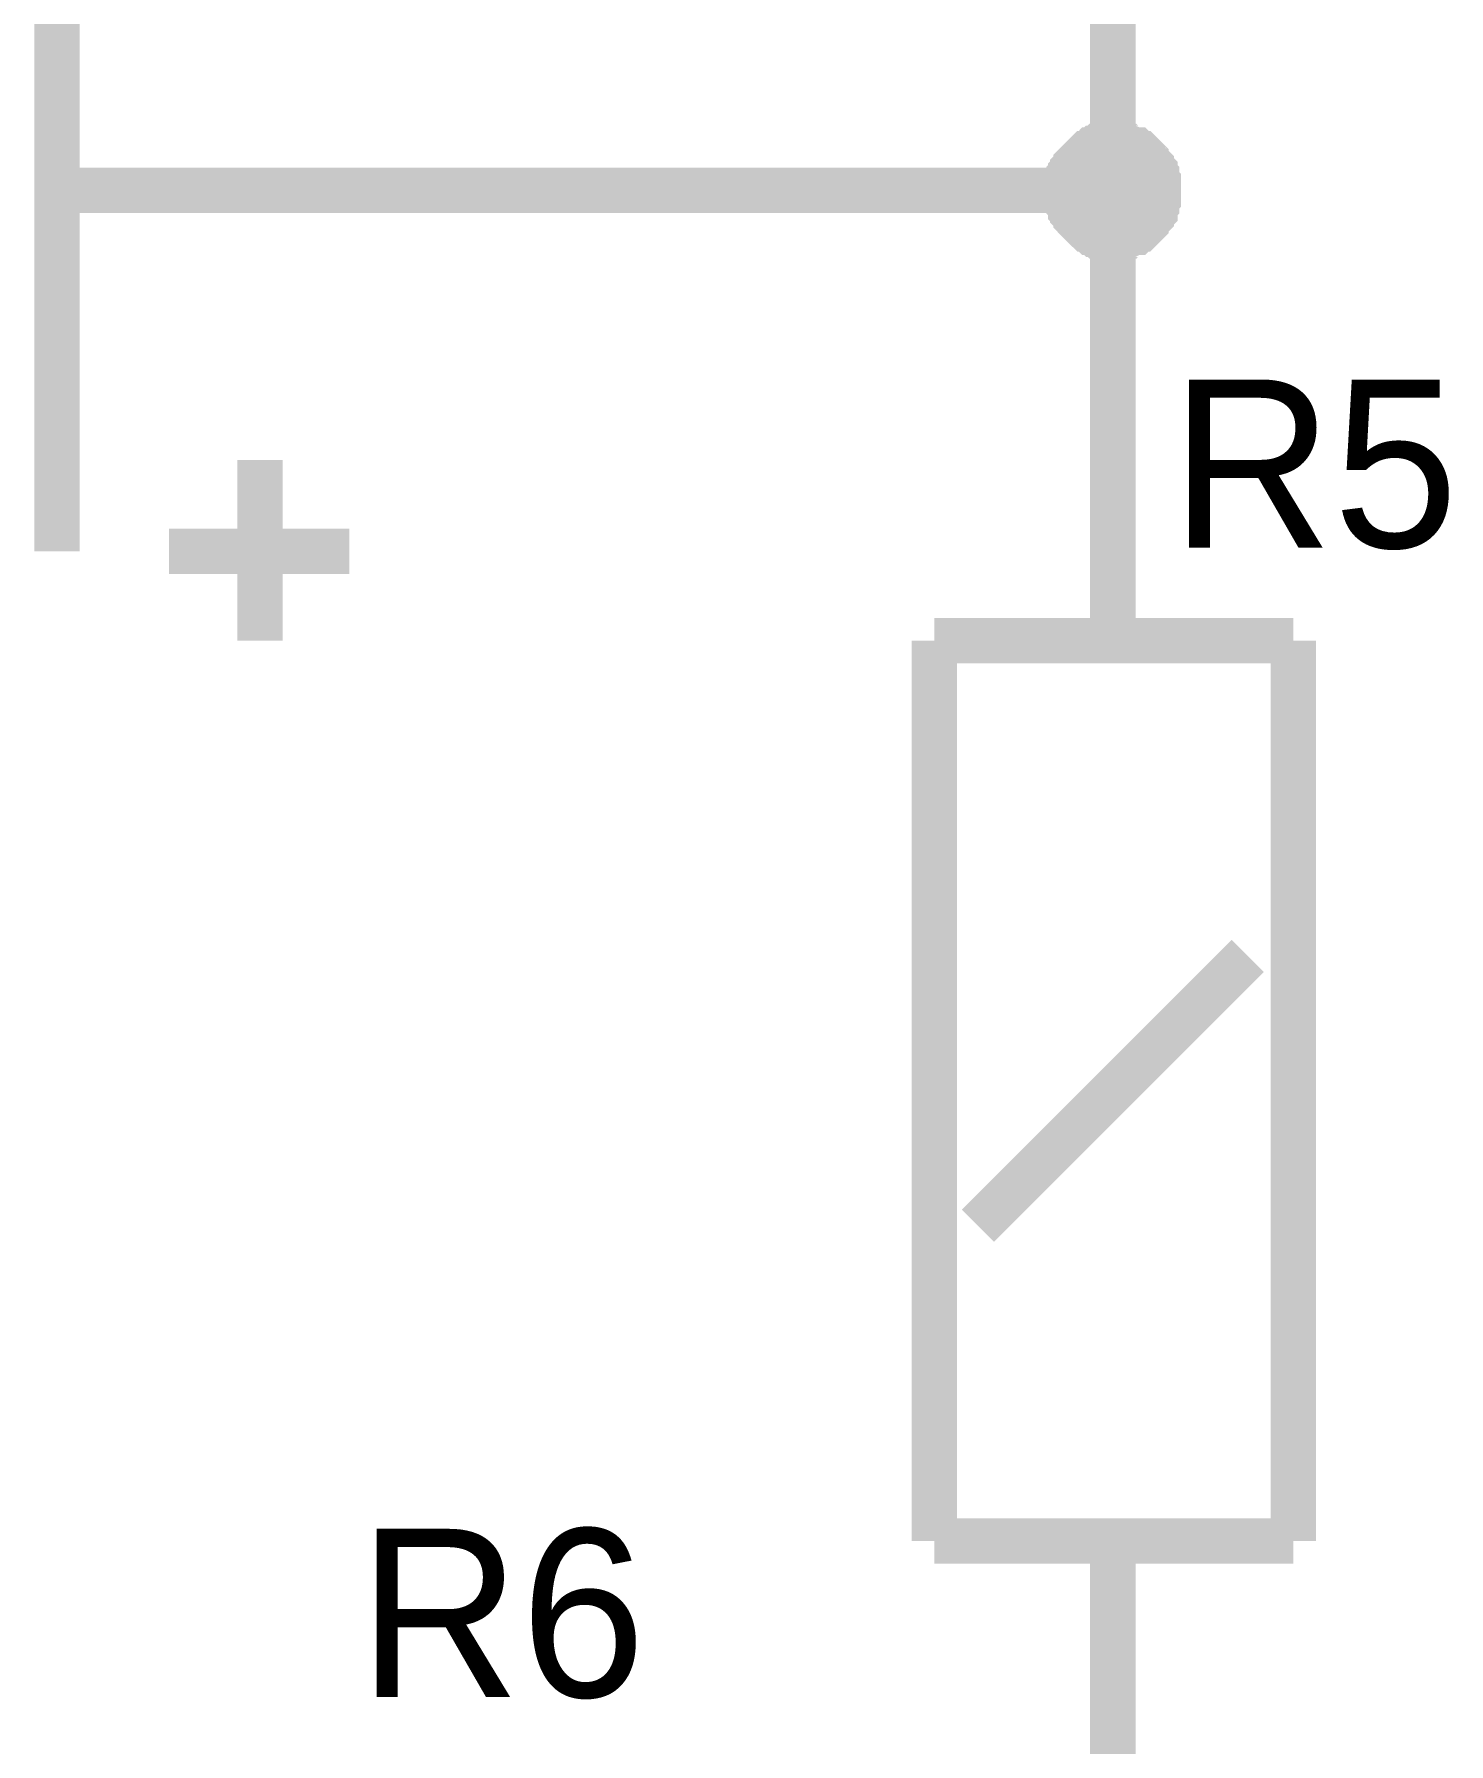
# Model space of a CAD drawing. Header units: millimetres. Extents: x 2.64 to 11.44, y 2.16 to 8.68.
# Drawn here: x 5.8484 to 6.216, y 4.2716 to 4.7159 of the extents above; entities that cross this region are included whole.
import ezdxf

# ---------------------------------------------------------------- set-up
doc = ezdxf.new("R2010")
doc.units = ezdxf.units.MM
doc.header["$MEASUREMENT"] = 0
doc.layers.add('Sheet', color=255, linetype='Continuous')

msp = doc.modelspace()

# ---------------------------------------------------------------- linework, layer by layer
at = {"layer": 'Sheet', "const_width": 0.0118}
for points in [[(6.12868, 4.79192), (6.12868, 4.67535)], [(5.85434, 4.58155), (5.85434, 4.7687)], [(6.11685, 4.67535), (6.11685, 4.67581), (6.11685, 4.67672), (6.11685, 4.67717), (6.11731, 4.67763), (6.11731, 4.67808), (6.11731, 4.679), (6.11776, 4.67945), (6.11776, 4.67991), (6.11822, 4.68036), (6.11822, 4.68082), (6.11867, 4.68127), (6.11913, 4.68173), (6.11913, 4.68218), (6.11958, 4.68264), (6.12004, 4.68309), (6.12049, 4.68355), (6.12095, 4.684), (6.1214, 4.68446), (6.12186, 4.68491), (6.12231, 4.68491), (6.12277, 4.68537), (6.12322, 4.68583), (6.12368, 4.68583), (6.12413, 4.68628), (6.12459, 4.68628), (6.12504, 4.68674), (6.12595, 4.68674), (6.1264, 4.68674), (6.12686, 4.68719), (6.12731, 4.68719), (6.12822, 4.68719), (6.12868, 4.68719)], [(6.11685, 4.67535), (6.11685, 4.67581), (6.11685, 4.67672), (6.11685, 4.67717), (6.11731, 4.67763), (6.11731, 4.67808), (6.11731, 4.679), (6.11776, 4.67945), (6.11776, 4.67991), (6.11822, 4.68036), (6.11822, 4.68082), (6.11867, 4.68127), (6.11913, 4.68173), (6.11913, 4.68218), (6.11958, 4.68264), (6.12004, 4.68309), (6.12049, 4.68355), (6.12095, 4.684), (6.1214, 4.68446), (6.12186, 4.68491), (6.12231, 4.68491), (6.12277, 4.68537), (6.12322, 4.68583), (6.12368, 4.68583), (6.12413, 4.68628), (6.12459, 4.68628), (6.12504, 4.68674), (6.12595, 4.68674), (6.1264, 4.68674), (6.12686, 4.68719), (6.12731, 4.68719), (6.12822, 4.68719), (6.12868, 4.68719)], [(6.11685, 4.67535), (6.11685, 4.67581), (6.11685, 4.67672), (6.11685, 4.67717), (6.11731, 4.67763), (6.11731, 4.67808), (6.11731, 4.679), (6.11776, 4.67945), (6.11776, 4.67991), (6.11822, 4.68036), (6.11822, 4.68082), (6.11867, 4.68127), (6.11913, 4.68173), (6.11913, 4.68218), (6.11958, 4.68264), (6.12004, 4.68309), (6.12049, 4.68355), (6.12095, 4.684), (6.1214, 4.68446), (6.12186, 4.68491), (6.12231, 4.68491), (6.12277, 4.68537), (6.12322, 4.68583), (6.12368, 4.68583), (6.12413, 4.68628), (6.12459, 4.68628), (6.12504, 4.68674), (6.12595, 4.68674), (6.1264, 4.68674), (6.12686, 4.68719), (6.12731, 4.68719), (6.12822, 4.68719), (6.12868, 4.68719)], [(6.11685, 4.67535), (6.11685, 4.67581), (6.11685, 4.67672), (6.11685, 4.67717), (6.11731, 4.67763), (6.11731, 4.67808), (6.11731, 4.679), (6.11776, 4.67945), (6.11776, 4.67991), (6.11822, 4.68036), (6.11822, 4.68082), (6.11867, 4.68127), (6.11913, 4.68173), (6.11913, 4.68218), (6.11958, 4.68264), (6.12004, 4.68309), (6.12049, 4.68355), (6.12095, 4.684), (6.1214, 4.68446), (6.12186, 4.68491), (6.12231, 4.68491), (6.12277, 4.68537), (6.12322, 4.68583), (6.12368, 4.68583), (6.12413, 4.68628), (6.12459, 4.68628), (6.12504, 4.68674), (6.12595, 4.68674), (6.1264, 4.68674), (6.12686, 4.68719), (6.12731, 4.68719), (6.12822, 4.68719), (6.12868, 4.68719)], [(6.11685, 4.67535), (6.11685, 4.67581), (6.11685, 4.67672), (6.11685, 4.67717), (6.11731, 4.67763), (6.11731, 4.67808), (6.11731, 4.679), (6.11776, 4.67945), (6.11776, 4.67991), (6.11822, 4.68036), (6.11822, 4.68082), (6.11867, 4.68127), (6.11913, 4.68173), (6.11913, 4.68218), (6.11958, 4.68264), (6.12004, 4.68309), (6.12049, 4.68355), (6.12095, 4.684), (6.1214, 4.68446), (6.12186, 4.68491), (6.12231, 4.68491), (6.12277, 4.68537), (6.12322, 4.68583), (6.12368, 4.68583), (6.12413, 4.68628), (6.12459, 4.68628), (6.12504, 4.68674), (6.12595, 4.68674), (6.1264, 4.68674), (6.12686, 4.68719), (6.12731, 4.68719), (6.12822, 4.68719), (6.12868, 4.68719)], [(6.11685, 4.67535), (6.11685, 4.67581), (6.11685, 4.67672), (6.11685, 4.67717), (6.11731, 4.67763), (6.11731, 4.67808), (6.11731, 4.679), (6.11776, 4.67945), (6.11776, 4.67991), (6.11822, 4.68036), (6.11822, 4.68082), (6.11867, 4.68127), (6.11913, 4.68173), (6.11913, 4.68218), (6.11958, 4.68264), (6.12004, 4.68309), (6.12049, 4.68355), (6.12095, 4.684), (6.1214, 4.68446), (6.12186, 4.68491), (6.12231, 4.68491), (6.12277, 4.68537), (6.12322, 4.68583), (6.12368, 4.68583), (6.12413, 4.68628), (6.12459, 4.68628), (6.12504, 4.68674), (6.12595, 4.68674), (6.1264, 4.68674), (6.12686, 4.68719), (6.12731, 4.68719), (6.12822, 4.68719), (6.12868, 4.68719)], [(6.11685, 4.67535), (6.11685, 4.67581), (6.11685, 4.67672), (6.11685, 4.67717), (6.11731, 4.67763), (6.11731, 4.67808), (6.11731, 4.679), (6.11776, 4.67945), (6.11776, 4.67991), (6.11822, 4.68036), (6.11822, 4.68082), (6.11867, 4.68127), (6.11913, 4.68173), (6.11913, 4.68218), (6.11958, 4.68264), (6.12004, 4.68309), (6.12049, 4.68355), (6.12095, 4.684), (6.1214, 4.68446), (6.12186, 4.68491), (6.12231, 4.68491), (6.12277, 4.68537), (6.12322, 4.68583), (6.12368, 4.68583), (6.12413, 4.68628), (6.12459, 4.68628), (6.12504, 4.68674), (6.12595, 4.68674), (6.1264, 4.68674), (6.12686, 4.68719), (6.12731, 4.68719), (6.12822, 4.68719), (6.12868, 4.68719)], [(6.11685, 4.67535), (6.11685, 4.67581), (6.11685, 4.67672), (6.11685, 4.67717), (6.11731, 4.67763), (6.11731, 4.67808), (6.11731, 4.679), (6.11776, 4.67945), (6.11776, 4.67991), (6.11822, 4.68036), (6.11822, 4.68082), (6.11867, 4.68127), (6.11913, 4.68173), (6.11913, 4.68218), (6.11958, 4.68264), (6.12004, 4.68309), (6.12049, 4.68355), (6.12095, 4.684), (6.1214, 4.68446), (6.12186, 4.68491), (6.12231, 4.68491), (6.12277, 4.68537), (6.12322, 4.68583), (6.12368, 4.68583), (6.12413, 4.68628), (6.12459, 4.68628), (6.12504, 4.68674), (6.12595, 4.68674), (6.1264, 4.68674), (6.12686, 4.68719), (6.12731, 4.68719), (6.12822, 4.68719), (6.12868, 4.68719)], [(6.11685, 4.67535), (6.11685, 4.67581), (6.11685, 4.67672), (6.11685, 4.67717), (6.11731, 4.67763), (6.11731, 4.67808), (6.11731, 4.679), (6.11776, 4.67945), (6.11776, 4.67991), (6.11822, 4.68036), (6.11822, 4.68082), (6.11867, 4.68127), (6.11913, 4.68173), (6.11913, 4.68218), (6.11958, 4.68264), (6.12004, 4.68309), (6.12049, 4.68355), (6.12095, 4.684), (6.1214, 4.68446), (6.12186, 4.68491), (6.12231, 4.68491), (6.12277, 4.68537), (6.12322, 4.68583), (6.12368, 4.68583), (6.12413, 4.68628), (6.12459, 4.68628), (6.12504, 4.68674), (6.12595, 4.68674), (6.1264, 4.68674), (6.12686, 4.68719), (6.12731, 4.68719), (6.12822, 4.68719), (6.12868, 4.68719)], [(6.11685, 4.67535), (6.11685, 4.67581), (6.11685, 4.67672), (6.11685, 4.67717), (6.11731, 4.67763), (6.11731, 4.67808), (6.11731, 4.679), (6.11776, 4.67945), (6.11776, 4.67991), (6.11822, 4.68036), (6.11822, 4.68082), (6.11867, 4.68127), (6.11913, 4.68173), (6.11913, 4.68218), (6.11958, 4.68264), (6.12004, 4.68309), (6.12049, 4.68355), (6.12095, 4.684), (6.1214, 4.68446), (6.12186, 4.68491), (6.12231, 4.68491), (6.12277, 4.68537), (6.12322, 4.68583), (6.12368, 4.68583), (6.12413, 4.68628), (6.12459, 4.68628), (6.12504, 4.68674), (6.12595, 4.68674), (6.1264, 4.68674), (6.12686, 4.68719), (6.12731, 4.68719), (6.12822, 4.68719), (6.12868, 4.68719)], [(6.12868, 4.68719), (6.12868, 4.68719)], [(6.12868, 4.68719), (6.12913, 4.68719), (6.13004, 4.68719), (6.1305, 4.68719), (6.13095, 4.68674), (6.13186, 4.68674), (6.13232, 4.68674), (6.13277, 4.68628), (6.13323, 4.68628), (6.13414, 4.68583), (6.13459, 4.68583), (6.13505, 4.68537), (6.1355, 4.68491), (6.13596, 4.68491), (6.13641, 4.68446), (6.13687, 4.684), (6.13732, 4.68355), (6.13732, 4.68309), (6.13778, 4.68264), (6.13823, 4.68218), (6.13869, 4.68173), (6.13869, 4.68127), (6.13914, 4.68082), (6.1396, 4.68036), (6.1396, 4.67991), (6.1396, 4.67945), (6.14005, 4.679), (6.14005, 4.67808), (6.14005, 4.67763), (6.14051, 4.67717), (6.14051, 4.67672), (6.14051, 4.67581), (6.14051, 4.67535)], [(6.12868, 4.68719), (6.12868, 4.68719)], [(6.12868, 4.68719), (6.12913, 4.68719), (6.13004, 4.68719), (6.1305, 4.68719), (6.13095, 4.68674), (6.13186, 4.68674), (6.13232, 4.68674), (6.13277, 4.68628), (6.13323, 4.68628), (6.13414, 4.68583), (6.13459, 4.68583), (6.13505, 4.68537), (6.1355, 4.68491), (6.13596, 4.68491), (6.13641, 4.68446), (6.13687, 4.684), (6.13732, 4.68355), (6.13732, 4.68309), (6.13778, 4.68264), (6.13823, 4.68218), (6.13869, 4.68173), (6.13869, 4.68127), (6.13914, 4.68082), (6.1396, 4.68036), (6.1396, 4.67991), (6.1396, 4.67945), (6.14005, 4.679), (6.14005, 4.67808), (6.14005, 4.67763), (6.14051, 4.67717), (6.14051, 4.67672), (6.14051, 4.67581), (6.14051, 4.67535)], [(6.12868, 4.68719), (6.12868, 4.68719)], [(6.12868, 4.68719), (6.12913, 4.68719), (6.13004, 4.68719), (6.1305, 4.68719), (6.13095, 4.68674), (6.13186, 4.68674), (6.13232, 4.68674), (6.13277, 4.68628), (6.13323, 4.68628), (6.13414, 4.68583), (6.13459, 4.68583), (6.13505, 4.68537), (6.1355, 4.68491), (6.13596, 4.68491), (6.13641, 4.68446), (6.13687, 4.684), (6.13732, 4.68355), (6.13732, 4.68309), (6.13778, 4.68264), (6.13823, 4.68218), (6.13869, 4.68173), (6.13869, 4.68127), (6.13914, 4.68082), (6.1396, 4.68036), (6.1396, 4.67991), (6.1396, 4.67945), (6.14005, 4.679), (6.14005, 4.67808), (6.14005, 4.67763), (6.14051, 4.67717), (6.14051, 4.67672), (6.14051, 4.67581), (6.14051, 4.67535)], [(6.12868, 4.68719), (6.12868, 4.68719)], [(6.12868, 4.68719), (6.12913, 4.68719), (6.13004, 4.68719), (6.1305, 4.68719), (6.13095, 4.68674), (6.13186, 4.68674), (6.13232, 4.68674), (6.13277, 4.68628), (6.13323, 4.68628), (6.13414, 4.68583), (6.13459, 4.68583), (6.13505, 4.68537), (6.1355, 4.68491), (6.13596, 4.68491), (6.13641, 4.68446), (6.13687, 4.684), (6.13732, 4.68355), (6.13732, 4.68309), (6.13778, 4.68264), (6.13823, 4.68218), (6.13869, 4.68173), (6.13869, 4.68127), (6.13914, 4.68082), (6.1396, 4.68036), (6.1396, 4.67991), (6.1396, 4.67945), (6.14005, 4.679), (6.14005, 4.67808), (6.14005, 4.67763), (6.14051, 4.67717), (6.14051, 4.67672), (6.14051, 4.67581), (6.14051, 4.67535)], [(6.12868, 4.68719), (6.12868, 4.68719)], [(6.12868, 4.68719), (6.12913, 4.68719), (6.13004, 4.68719), (6.1305, 4.68719), (6.13095, 4.68674), (6.13186, 4.68674), (6.13232, 4.68674), (6.13277, 4.68628), (6.13323, 4.68628), (6.13414, 4.68583), (6.13459, 4.68583), (6.13505, 4.68537), (6.1355, 4.68491), (6.13596, 4.68491), (6.13641, 4.68446), (6.13687, 4.684), (6.13732, 4.68355), (6.13732, 4.68309), (6.13778, 4.68264), (6.13823, 4.68218), (6.13869, 4.68173), (6.13869, 4.68127), (6.13914, 4.68082), (6.1396, 4.68036), (6.1396, 4.67991), (6.1396, 4.67945), (6.14005, 4.679), (6.14005, 4.67808), (6.14005, 4.67763), (6.14051, 4.67717), (6.14051, 4.67672), (6.14051, 4.67581), (6.14051, 4.67535)], [(6.12868, 4.68719), (6.12868, 4.68719)], [(6.12868, 4.68719), (6.12913, 4.68719), (6.13004, 4.68719), (6.1305, 4.68719), (6.13095, 4.68674), (6.13186, 4.68674), (6.13232, 4.68674), (6.13277, 4.68628), (6.13323, 4.68628), (6.13414, 4.68583), (6.13459, 4.68583), (6.13505, 4.68537), (6.1355, 4.68491), (6.13596, 4.68491), (6.13641, 4.68446), (6.13687, 4.684), (6.13732, 4.68355), (6.13732, 4.68309), (6.13778, 4.68264), (6.13823, 4.68218), (6.13869, 4.68173), (6.13869, 4.68127), (6.13914, 4.68082), (6.1396, 4.68036), (6.1396, 4.67991), (6.1396, 4.67945), (6.14005, 4.679), (6.14005, 4.67808), (6.14005, 4.67763), (6.14051, 4.67717), (6.14051, 4.67672), (6.14051, 4.67581), (6.14051, 4.67535)], [(6.12868, 4.68719), (6.12868, 4.68719)], [(6.12868, 4.68719), (6.12913, 4.68719), (6.13004, 4.68719), (6.1305, 4.68719), (6.13095, 4.68674), (6.13186, 4.68674), (6.13232, 4.68674), (6.13277, 4.68628), (6.13323, 4.68628), (6.13414, 4.68583), (6.13459, 4.68583), (6.13505, 4.68537), (6.1355, 4.68491), (6.13596, 4.68491), (6.13641, 4.68446), (6.13687, 4.684), (6.13732, 4.68355), (6.13732, 4.68309), (6.13778, 4.68264), (6.13823, 4.68218), (6.13869, 4.68173), (6.13869, 4.68127), (6.13914, 4.68082), (6.1396, 4.68036), (6.1396, 4.67991), (6.1396, 4.67945), (6.14005, 4.679), (6.14005, 4.67808), (6.14005, 4.67763), (6.14051, 4.67717), (6.14051, 4.67672), (6.14051, 4.67581), (6.14051, 4.67535)], [(6.12868, 4.68719), (6.12868, 4.68719)], [(6.12868, 4.68719), (6.12913, 4.68719), (6.13004, 4.68719), (6.1305, 4.68719), (6.13095, 4.68674), (6.13186, 4.68674), (6.13232, 4.68674), (6.13277, 4.68628), (6.13323, 4.68628), (6.13414, 4.68583), (6.13459, 4.68583), (6.13505, 4.68537), (6.1355, 4.68491), (6.13596, 4.68491), (6.13641, 4.68446), (6.13687, 4.684), (6.13732, 4.68355), (6.13732, 4.68309), (6.13778, 4.68264), (6.13823, 4.68218), (6.13869, 4.68173), (6.13869, 4.68127), (6.13914, 4.68082), (6.1396, 4.68036), (6.1396, 4.67991), (6.1396, 4.67945), (6.14005, 4.679), (6.14005, 4.67808), (6.14005, 4.67763), (6.14051, 4.67717), (6.14051, 4.67672), (6.14051, 4.67581), (6.14051, 4.67535)], [(6.12868, 4.68719), (6.12868, 4.68719)], [(6.12868, 4.68719), (6.12913, 4.68719), (6.13004, 4.68719), (6.1305, 4.68719), (6.13095, 4.68674), (6.13186, 4.68674), (6.13232, 4.68674), (6.13277, 4.68628), (6.13323, 4.68628), (6.13414, 4.68583), (6.13459, 4.68583), (6.13505, 4.68537), (6.1355, 4.68491), (6.13596, 4.68491), (6.13641, 4.68446), (6.13687, 4.684), (6.13732, 4.68355), (6.13732, 4.68309), (6.13778, 4.68264), (6.13823, 4.68218), (6.13869, 4.68173), (6.13869, 4.68127), (6.13914, 4.68082), (6.1396, 4.68036), (6.1396, 4.67991), (6.1396, 4.67945), (6.14005, 4.679), (6.14005, 4.67808), (6.14005, 4.67763), (6.14051, 4.67717), (6.14051, 4.67672), (6.14051, 4.67581), (6.14051, 4.67535)], [(6.12868, 4.68719), (6.12868, 4.68719)], [(6.12868, 4.68719), (6.12913, 4.68719), (6.13004, 4.68719), (6.1305, 4.68719), (6.13095, 4.68674), (6.13186, 4.68674), (6.13232, 4.68674), (6.13277, 4.68628), (6.13323, 4.68628), (6.13414, 4.68583), (6.13459, 4.68583), (6.13505, 4.68537), (6.1355, 4.68491), (6.13596, 4.68491), (6.13641, 4.68446), (6.13687, 4.684), (6.13732, 4.68355), (6.13732, 4.68309), (6.13778, 4.68264), (6.13823, 4.68218), (6.13869, 4.68173), (6.13869, 4.68127), (6.13914, 4.68082), (6.1396, 4.68036), (6.1396, 4.67991), (6.1396, 4.67945), (6.14005, 4.679), (6.14005, 4.67808), (6.14005, 4.67763), (6.14051, 4.67717), (6.14051, 4.67672), (6.14051, 4.67581), (6.14051, 4.67535)], [(5.85434, 4.67535), (5.95352, 4.67535)], [(5.95352, 4.67535), (6.12868, 4.67535), (6.12868, 4.67535)], [(6.12868, 4.66306), (6.12822, 4.66306), (6.12731, 4.66306), (6.12686, 4.66306), (6.1264, 4.66351), (6.12595, 4.66351), (6.12504, 4.66351), (6.12459, 4.66397), (6.12413, 4.66397), (6.12368, 4.66442), (6.12322, 4.66442), (6.12277, 4.66488), (6.12231, 4.66534), (6.12186, 4.66534), (6.1214, 4.66579), (6.12095, 4.66625), (6.12049, 4.6667), (6.12004, 4.66716), (6.11958, 4.66761), (6.11913, 4.66807), (6.11913, 4.66852), (6.11867, 4.66898), (6.11822, 4.66943), (6.11822, 4.66989), (6.11776, 4.67034), (6.11776, 4.67125), (6.11731, 4.67171), (6.11731, 4.67217), (6.11731, 4.67308), (6.11685, 4.67353), (6.11685, 4.67399), (6.11685, 4.6749), (6.11685, 4.67535)], [(6.11685, 4.67535), (6.11685, 4.67535)], [(6.12868, 4.66306), (6.12822, 4.66306), (6.12731, 4.66306), (6.12686, 4.66306), (6.1264, 4.66351), (6.12595, 4.66351), (6.12504, 4.66351), (6.12459, 4.66397), (6.12413, 4.66397), (6.12368, 4.66442), (6.12322, 4.66442), (6.12277, 4.66488), (6.12231, 4.66534), (6.12186, 4.66534), (6.1214, 4.66579), (6.12095, 4.66625), (6.12049, 4.6667), (6.12004, 4.66716), (6.11958, 4.66761), (6.11913, 4.66807), (6.11913, 4.66852), (6.11867, 4.66898), (6.11822, 4.66943), (6.11822, 4.66989), (6.11776, 4.67034), (6.11776, 4.67125), (6.11731, 4.67171), (6.11731, 4.67217), (6.11731, 4.67308), (6.11685, 4.67353), (6.11685, 4.67399), (6.11685, 4.6749), (6.11685, 4.67535)], [(6.11685, 4.67535), (6.11685, 4.67535)], [(6.12868, 4.66306), (6.12822, 4.66306), (6.12731, 4.66306), (6.12686, 4.66306), (6.1264, 4.66351), (6.12595, 4.66351), (6.12504, 4.66351), (6.12459, 4.66397), (6.12413, 4.66397), (6.12368, 4.66442), (6.12322, 4.66442), (6.12277, 4.66488), (6.12231, 4.66534), (6.12186, 4.66534), (6.1214, 4.66579), (6.12095, 4.66625), (6.12049, 4.6667), (6.12004, 4.66716), (6.11958, 4.66761), (6.11913, 4.66807), (6.11913, 4.66852), (6.11867, 4.66898), (6.11822, 4.66943), (6.11822, 4.66989), (6.11776, 4.67034), (6.11776, 4.67125), (6.11731, 4.67171), (6.11731, 4.67217), (6.11731, 4.67308), (6.11685, 4.67353), (6.11685, 4.67399), (6.11685, 4.6749), (6.11685, 4.67535)], [(6.11685, 4.67535), (6.11685, 4.67535)], [(6.12868, 4.66306), (6.12822, 4.66306), (6.12731, 4.66306), (6.12686, 4.66306), (6.1264, 4.66351), (6.12595, 4.66351), (6.12504, 4.66351), (6.12459, 4.66397), (6.12413, 4.66397), (6.12368, 4.66442), (6.12322, 4.66442), (6.12277, 4.66488), (6.12231, 4.66534), (6.12186, 4.66534), (6.1214, 4.66579), (6.12095, 4.66625), (6.12049, 4.6667), (6.12004, 4.66716), (6.11958, 4.66761), (6.11913, 4.66807), (6.11913, 4.66852), (6.11867, 4.66898), (6.11822, 4.66943), (6.11822, 4.66989), (6.11776, 4.67034), (6.11776, 4.67125), (6.11731, 4.67171), (6.11731, 4.67217), (6.11731, 4.67308), (6.11685, 4.67353), (6.11685, 4.67399), (6.11685, 4.6749), (6.11685, 4.67535)], [(6.11685, 4.67535), (6.11685, 4.67535)], [(6.12868, 4.66306), (6.12822, 4.66306), (6.12731, 4.66306), (6.12686, 4.66306), (6.1264, 4.66351), (6.12595, 4.66351), (6.12504, 4.66351), (6.12459, 4.66397), (6.12413, 4.66397), (6.12368, 4.66442), (6.12322, 4.66442), (6.12277, 4.66488), (6.12231, 4.66534), (6.12186, 4.66534), (6.1214, 4.66579), (6.12095, 4.66625), (6.12049, 4.6667), (6.12004, 4.66716), (6.11958, 4.66761), (6.11913, 4.66807), (6.11913, 4.66852), (6.11867, 4.66898), (6.11822, 4.66943), (6.11822, 4.66989), (6.11776, 4.67034), (6.11776, 4.67125), (6.11731, 4.67171), (6.11731, 4.67217), (6.11731, 4.67308), (6.11685, 4.67353), (6.11685, 4.67399), (6.11685, 4.6749), (6.11685, 4.67535)], [(6.11685, 4.67535), (6.11685, 4.67535)], [(6.12868, 4.66306), (6.12822, 4.66306), (6.12731, 4.66306), (6.12686, 4.66306), (6.1264, 4.66351), (6.12595, 4.66351), (6.12504, 4.66351), (6.12459, 4.66397), (6.12413, 4.66397), (6.12368, 4.66442), (6.12322, 4.66442), (6.12277, 4.66488), (6.12231, 4.66534), (6.12186, 4.66534), (6.1214, 4.66579), (6.12095, 4.66625), (6.12049, 4.6667), (6.12004, 4.66716), (6.11958, 4.66761), (6.11913, 4.66807), (6.11913, 4.66852), (6.11867, 4.66898), (6.11822, 4.66943), (6.11822, 4.66989), (6.11776, 4.67034), (6.11776, 4.67125), (6.11731, 4.67171), (6.11731, 4.67217), (6.11731, 4.67308), (6.11685, 4.67353), (6.11685, 4.67399), (6.11685, 4.6749), (6.11685, 4.67535)], [(6.11685, 4.67535), (6.11685, 4.67535)], [(6.12868, 4.66306), (6.12822, 4.66306), (6.12731, 4.66306), (6.12686, 4.66306), (6.1264, 4.66351), (6.12595, 4.66351), (6.12504, 4.66351), (6.12459, 4.66397), (6.12413, 4.66397), (6.12368, 4.66442), (6.12322, 4.66442), (6.12277, 4.66488), (6.12231, 4.66534), (6.12186, 4.66534), (6.1214, 4.66579), (6.12095, 4.66625), (6.12049, 4.6667), (6.12004, 4.66716), (6.11958, 4.66761), (6.11913, 4.66807), (6.11913, 4.66852), (6.11867, 4.66898), (6.11822, 4.66943), (6.11822, 4.66989), (6.11776, 4.67034), (6.11776, 4.67125), (6.11731, 4.67171), (6.11731, 4.67217), (6.11731, 4.67308), (6.11685, 4.67353), (6.11685, 4.67399), (6.11685, 4.6749), (6.11685, 4.67535)], [(6.11685, 4.67535), (6.11685, 4.67535)], [(6.12868, 4.66306), (6.12822, 4.66306), (6.12731, 4.66306), (6.12686, 4.66306), (6.1264, 4.66351), (6.12595, 4.66351), (6.12504, 4.66351), (6.12459, 4.66397), (6.12413, 4.66397), (6.12368, 4.66442), (6.12322, 4.66442), (6.12277, 4.66488), (6.12231, 4.66534), (6.12186, 4.66534), (6.1214, 4.66579), (6.12095, 4.66625), (6.12049, 4.6667), (6.12004, 4.66716), (6.11958, 4.66761), (6.11913, 4.66807), (6.11913, 4.66852), (6.11867, 4.66898), (6.11822, 4.66943), (6.11822, 4.66989), (6.11776, 4.67034), (6.11776, 4.67125), (6.11731, 4.67171), (6.11731, 4.67217), (6.11731, 4.67308), (6.11685, 4.67353), (6.11685, 4.67399), (6.11685, 4.6749), (6.11685, 4.67535)], [(6.11685, 4.67535), (6.11685, 4.67535)], [(6.12868, 4.66306), (6.12822, 4.66306), (6.12731, 4.66306), (6.12686, 4.66306), (6.1264, 4.66351), (6.12595, 4.66351), (6.12504, 4.66351), (6.12459, 4.66397), (6.12413, 4.66397), (6.12368, 4.66442), (6.12322, 4.66442), (6.12277, 4.66488), (6.12231, 4.66534), (6.12186, 4.66534), (6.1214, 4.66579), (6.12095, 4.66625), (6.12049, 4.6667), (6.12004, 4.66716), (6.11958, 4.66761), (6.11913, 4.66807), (6.11913, 4.66852), (6.11867, 4.66898), (6.11822, 4.66943), (6.11822, 4.66989), (6.11776, 4.67034), (6.11776, 4.67125), (6.11731, 4.67171), (6.11731, 4.67217), (6.11731, 4.67308), (6.11685, 4.67353), (6.11685, 4.67399), (6.11685, 4.6749), (6.11685, 4.67535)], [(6.11685, 4.67535), (6.11685, 4.67535)], [(6.12868, 4.66306), (6.12822, 4.66306), (6.12731, 4.66306), (6.12686, 4.66306), (6.1264, 4.66351), (6.12595, 4.66351), (6.12504, 4.66351), (6.12459, 4.66397), (6.12413, 4.66397), (6.12368, 4.66442), (6.12322, 4.66442), (6.12277, 4.66488), (6.12231, 4.66534), (6.12186, 4.66534), (6.1214, 4.66579), (6.12095, 4.66625), (6.12049, 4.6667), (6.12004, 4.66716), (6.11958, 4.66761), (6.11913, 4.66807), (6.11913, 4.66852), (6.11867, 4.66898), (6.11822, 4.66943), (6.11822, 4.66989), (6.11776, 4.67034), (6.11776, 4.67125), (6.11731, 4.67171), (6.11731, 4.67217), (6.11731, 4.67308), (6.11685, 4.67353), (6.11685, 4.67399), (6.11685, 4.6749), (6.11685, 4.67535)], [(6.11685, 4.67535), (6.11685, 4.67535)], [(6.12868, 4.55833), (6.12868, 4.67535)], [(6.14051, 4.67535), (6.14051, 4.6749), (6.14051, 4.67399), (6.14051, 4.67353), (6.14005, 4.67308), (6.14005, 4.67217), (6.14005, 4.67171), (6.1396, 4.67125), (6.1396, 4.67034), (6.1396, 4.66989), (6.13914, 4.66943), (6.13869, 4.66898), (6.13869, 4.66852), (6.13823, 4.66807), (6.13778, 4.66761), (6.13732, 4.66716), (6.13732, 4.6667), (6.13687, 4.66625), (6.13641, 4.66579), (6.13596, 4.66534), (6.1355, 4.66534), (6.13505, 4.66488), (6.13459, 4.66442), (6.13414, 4.66442), (6.13323, 4.66397), (6.13277, 4.66397), (6.13232, 4.66351), (6.13186, 4.66351), (6.13095, 4.66351), (6.1305, 4.66306), (6.13004, 4.66306), (6.12913, 4.66306), (6.12868, 4.66306)], [(6.14051, 4.67535), (6.14051, 4.6749), (6.14051, 4.67399), (6.14051, 4.67353), (6.14005, 4.67308), (6.14005, 4.67217), (6.14005, 4.67171), (6.1396, 4.67125), (6.1396, 4.67034), (6.1396, 4.66989), (6.13914, 4.66943), (6.13869, 4.66898), (6.13869, 4.66852), (6.13823, 4.66807), (6.13778, 4.66761), (6.13732, 4.66716), (6.13732, 4.6667), (6.13687, 4.66625), (6.13641, 4.66579), (6.13596, 4.66534), (6.1355, 4.66534), (6.13505, 4.66488), (6.13459, 4.66442), (6.13414, 4.66442), (6.13323, 4.66397), (6.13277, 4.66397), (6.13232, 4.66351), (6.13186, 4.66351), (6.13095, 4.66351), (6.1305, 4.66306), (6.13004, 4.66306), (6.12913, 4.66306), (6.12868, 4.66306)], [(6.14051, 4.67535), (6.14051, 4.6749), (6.14051, 4.67399), (6.14051, 4.67353), (6.14005, 4.67308), (6.14005, 4.67217), (6.14005, 4.67171), (6.1396, 4.67125), (6.1396, 4.67034), (6.1396, 4.66989), (6.13914, 4.66943), (6.13869, 4.66898), (6.13869, 4.66852), (6.13823, 4.66807), (6.13778, 4.66761), (6.13732, 4.66716), (6.13732, 4.6667), (6.13687, 4.66625), (6.13641, 4.66579), (6.13596, 4.66534), (6.1355, 4.66534), (6.13505, 4.66488), (6.13459, 4.66442), (6.13414, 4.66442), (6.13323, 4.66397), (6.13277, 4.66397), (6.13232, 4.66351), (6.13186, 4.66351), (6.13095, 4.66351), (6.1305, 4.66306), (6.13004, 4.66306), (6.12913, 4.66306), (6.12868, 4.66306)], [(6.14051, 4.67535), (6.14051, 4.6749), (6.14051, 4.67399), (6.14051, 4.67353), (6.14005, 4.67308), (6.14005, 4.67217), (6.14005, 4.67171), (6.1396, 4.67125), (6.1396, 4.67034), (6.1396, 4.66989), (6.13914, 4.66943), (6.13869, 4.66898), (6.13869, 4.66852), (6.13823, 4.66807), (6.13778, 4.66761), (6.13732, 4.66716), (6.13732, 4.6667), (6.13687, 4.66625), (6.13641, 4.66579), (6.13596, 4.66534), (6.1355, 4.66534), (6.13505, 4.66488), (6.13459, 4.66442), (6.13414, 4.66442), (6.13323, 4.66397), (6.13277, 4.66397), (6.13232, 4.66351), (6.13186, 4.66351), (6.13095, 4.66351), (6.1305, 4.66306), (6.13004, 4.66306), (6.12913, 4.66306), (6.12868, 4.66306)], [(6.14051, 4.67535), (6.14051, 4.6749), (6.14051, 4.67399), (6.14051, 4.67353), (6.14005, 4.67308), (6.14005, 4.67217), (6.14005, 4.67171), (6.1396, 4.67125), (6.1396, 4.67034), (6.1396, 4.66989), (6.13914, 4.66943), (6.13869, 4.66898), (6.13869, 4.66852), (6.13823, 4.66807), (6.13778, 4.66761), (6.13732, 4.66716), (6.13732, 4.6667), (6.13687, 4.66625), (6.13641, 4.66579), (6.13596, 4.66534), (6.1355, 4.66534), (6.13505, 4.66488), (6.13459, 4.66442), (6.13414, 4.66442), (6.13323, 4.66397), (6.13277, 4.66397), (6.13232, 4.66351), (6.13186, 4.66351), (6.13095, 4.66351), (6.1305, 4.66306), (6.13004, 4.66306), (6.12913, 4.66306), (6.12868, 4.66306)], [(6.14051, 4.67535), (6.14051, 4.6749), (6.14051, 4.67399), (6.14051, 4.67353), (6.14005, 4.67308), (6.14005, 4.67217), (6.14005, 4.67171), (6.1396, 4.67125), (6.1396, 4.67034), (6.1396, 4.66989), (6.13914, 4.66943), (6.13869, 4.66898), (6.13869, 4.66852), (6.13823, 4.66807), (6.13778, 4.66761), (6.13732, 4.66716), (6.13732, 4.6667), (6.13687, 4.66625), (6.13641, 4.66579), (6.13596, 4.66534), (6.1355, 4.66534), (6.13505, 4.66488), (6.13459, 4.66442), (6.13414, 4.66442), (6.13323, 4.66397), (6.13277, 4.66397), (6.13232, 4.66351), (6.13186, 4.66351), (6.13095, 4.66351), (6.1305, 4.66306), (6.13004, 4.66306), (6.12913, 4.66306), (6.12868, 4.66306)], [(6.14051, 4.67535), (6.14051, 4.6749), (6.14051, 4.67399), (6.14051, 4.67353), (6.14005, 4.67308), (6.14005, 4.67217), (6.14005, 4.67171), (6.1396, 4.67125), (6.1396, 4.67034), (6.1396, 4.66989), (6.13914, 4.66943), (6.13869, 4.66898), (6.13869, 4.66852), (6.13823, 4.66807), (6.13778, 4.66761), (6.13732, 4.66716), (6.13732, 4.6667), (6.13687, 4.66625), (6.13641, 4.66579), (6.13596, 4.66534), (6.1355, 4.66534), (6.13505, 4.66488), (6.13459, 4.66442), (6.13414, 4.66442), (6.13323, 4.66397), (6.13277, 4.66397), (6.13232, 4.66351), (6.13186, 4.66351), (6.13095, 4.66351), (6.1305, 4.66306), (6.13004, 4.66306), (6.12913, 4.66306), (6.12868, 4.66306)], [(6.14051, 4.67535), (6.14051, 4.6749), (6.14051, 4.67399), (6.14051, 4.67353), (6.14005, 4.67308), (6.14005, 4.67217), (6.14005, 4.67171), (6.1396, 4.67125), (6.1396, 4.67034), (6.1396, 4.66989), (6.13914, 4.66943), (6.13869, 4.66898), (6.13869, 4.66852), (6.13823, 4.66807), (6.13778, 4.66761), (6.13732, 4.66716), (6.13732, 4.6667), (6.13687, 4.66625), (6.13641, 4.66579), (6.13596, 4.66534), (6.1355, 4.66534), (6.13505, 4.66488), (6.13459, 4.66442), (6.13414, 4.66442), (6.13323, 4.66397), (6.13277, 4.66397), (6.13232, 4.66351), (6.13186, 4.66351), (6.13095, 4.66351), (6.1305, 4.66306), (6.13004, 4.66306), (6.12913, 4.66306), (6.12868, 4.66306)], [(6.14051, 4.67535), (6.14051, 4.6749), (6.14051, 4.67399), (6.14051, 4.67353), (6.14005, 4.67308), (6.14005, 4.67217), (6.14005, 4.67171), (6.1396, 4.67125), (6.1396, 4.67034), (6.1396, 4.66989), (6.13914, 4.66943), (6.13869, 4.66898), (6.13869, 4.66852), (6.13823, 4.66807), (6.13778, 4.66761), (6.13732, 4.66716), (6.13732, 4.6667), (6.13687, 4.66625), (6.13641, 4.66579), (6.13596, 4.66534), (6.1355, 4.66534), (6.13505, 4.66488), (6.13459, 4.66442), (6.13414, 4.66442), (6.13323, 4.66397), (6.13277, 4.66397), (6.13232, 4.66351), (6.13186, 4.66351), (6.13095, 4.66351), (6.1305, 4.66306), (6.13004, 4.66306), (6.12913, 4.66306), (6.12868, 4.66306)], [(6.14051, 4.67535), (6.14051, 4.6749), (6.14051, 4.67399), (6.14051, 4.67353), (6.14005, 4.67308), (6.14005, 4.67217), (6.14005, 4.67171), (6.1396, 4.67125), (6.1396, 4.67034), (6.1396, 4.66989), (6.13914, 4.66943), (6.13869, 4.66898), (6.13869, 4.66852), (6.13823, 4.66807), (6.13778, 4.66761), (6.13732, 4.66716), (6.13732, 4.6667), (6.13687, 4.66625), (6.13641, 4.66579), (6.13596, 4.66534), (6.1355, 4.66534), (6.13505, 4.66488), (6.13459, 4.66442), (6.13414, 4.66442), (6.13323, 4.66397), (6.13277, 4.66397), (6.13232, 4.66351), (6.13186, 4.66351), (6.13095, 4.66351), (6.1305, 4.66306), (6.13004, 4.66306), (6.12913, 4.66306), (6.12868, 4.66306)], [(6.14051, 4.67535), (6.14051, 4.67535), (6.14051, 4.67535), (6.14051, 4.67535), (6.14051, 4.67535), (6.14051, 4.67535), (6.14051, 4.67535), (6.14051, 4.67535), (6.14051, 4.67535), (6.14051, 4.67535), (6.14051, 4.67535), (6.14051, 4.67535), (6.14051, 4.67535), (6.14051, 4.67535), (6.14051, 4.67535), (6.14051, 4.67535), (6.14051, 4.67535), (6.14051, 4.67535), (6.14051, 4.67535), (6.14051, 4.67535), (6.14051, 4.67535), (6.14051, 4.67535), (6.14051, 4.67535), (6.14051, 4.67535), (6.14051, 4.67535), (6.14051, 4.67535), (6.14051, 4.67535), (6.14051, 4.67535), (6.14051, 4.67535), (6.14051, 4.67535), (6.14051, 4.67535), (6.14051, 4.67535), (6.14051, 4.67535)], [(6.14051, 4.67535), (6.14051, 4.67535)], [(6.14051, 4.67535), (6.14051, 4.67535), (6.14051, 4.67535), (6.14051, 4.67535), (6.14051, 4.67535), (6.14051, 4.67535), (6.14051, 4.67535), (6.14051, 4.67535), (6.14051, 4.67535), (6.14051, 4.67535), (6.14051, 4.67535), (6.14051, 4.67535), (6.14051, 4.67535), (6.14051, 4.67535), (6.14051, 4.67535), (6.14051, 4.67535), (6.14051, 4.67535), (6.14051, 4.67535), (6.14051, 4.67535), (6.14051, 4.67535), (6.14051, 4.67535), (6.14051, 4.67535), (6.14051, 4.67535), (6.14051, 4.67535), (6.14051, 4.67535), (6.14051, 4.67535), (6.14051, 4.67535), (6.14051, 4.67535), (6.14051, 4.67535), (6.14051, 4.67535), (6.14051, 4.67535), (6.14051, 4.67535), (6.14051, 4.67535)], [(6.14051, 4.67535), (6.14051, 4.67535)], [(6.14051, 4.67535), (6.14051, 4.67535), (6.14051, 4.67535), (6.14051, 4.67535), (6.14051, 4.67535), (6.14051, 4.67535), (6.14051, 4.67535), (6.14051, 4.67535), (6.14051, 4.67535), (6.14051, 4.67535), (6.14051, 4.67535), (6.14051, 4.67535), (6.14051, 4.67535), (6.14051, 4.67535), (6.14051, 4.67535), (6.14051, 4.67535), (6.14051, 4.67535), (6.14051, 4.67535), (6.14051, 4.67535), (6.14051, 4.67535), (6.14051, 4.67535), (6.14051, 4.67535), (6.14051, 4.67535), (6.14051, 4.67535), (6.14051, 4.67535), (6.14051, 4.67535), (6.14051, 4.67535), (6.14051, 4.67535), (6.14051, 4.67535), (6.14051, 4.67535), (6.14051, 4.67535), (6.14051, 4.67535), (6.14051, 4.67535)], [(6.14051, 4.67535), (6.14051, 4.67535)], [(6.14051, 4.67535), (6.14051, 4.67535), (6.14051, 4.67535), (6.14051, 4.67535), (6.14051, 4.67535), (6.14051, 4.67535), (6.14051, 4.67535), (6.14051, 4.67535), (6.14051, 4.67535), (6.14051, 4.67535), (6.14051, 4.67535), (6.14051, 4.67535), (6.14051, 4.67535), (6.14051, 4.67535), (6.14051, 4.67535), (6.14051, 4.67535), (6.14051, 4.67535), (6.14051, 4.67535), (6.14051, 4.67535), (6.14051, 4.67535), (6.14051, 4.67535), (6.14051, 4.67535), (6.14051, 4.67535), (6.14051, 4.67535), (6.14051, 4.67535), (6.14051, 4.67535), (6.14051, 4.67535), (6.14051, 4.67535), (6.14051, 4.67535), (6.14051, 4.67535), (6.14051, 4.67535), (6.14051, 4.67535), (6.14051, 4.67535)], [(6.14051, 4.67535), (6.14051, 4.67535)], [(6.14051, 4.67535), (6.14051, 4.67535), (6.14051, 4.67535), (6.14051, 4.67535), (6.14051, 4.67535), (6.14051, 4.67535), (6.14051, 4.67535), (6.14051, 4.67535), (6.14051, 4.67535), (6.14051, 4.67535), (6.14051, 4.67535), (6.14051, 4.67535), (6.14051, 4.67535), (6.14051, 4.67535), (6.14051, 4.67535), (6.14051, 4.67535), (6.14051, 4.67535), (6.14051, 4.67535), (6.14051, 4.67535), (6.14051, 4.67535), (6.14051, 4.67535), (6.14051, 4.67535), (6.14051, 4.67535), (6.14051, 4.67535), (6.14051, 4.67535), (6.14051, 4.67535), (6.14051, 4.67535), (6.14051, 4.67535), (6.14051, 4.67535), (6.14051, 4.67535), (6.14051, 4.67535), (6.14051, 4.67535), (6.14051, 4.67535)], [(6.14051, 4.67535), (6.14051, 4.67535)], [(6.14051, 4.67535), (6.14051, 4.67535), (6.14051, 4.67535), (6.14051, 4.67535), (6.14051, 4.67535), (6.14051, 4.67535), (6.14051, 4.67535), (6.14051, 4.67535), (6.14051, 4.67535), (6.14051, 4.67535), (6.14051, 4.67535), (6.14051, 4.67535), (6.14051, 4.67535), (6.14051, 4.67535), (6.14051, 4.67535), (6.14051, 4.67535), (6.14051, 4.67535), (6.14051, 4.67535), (6.14051, 4.67535), (6.14051, 4.67535), (6.14051, 4.67535), (6.14051, 4.67535), (6.14051, 4.67535), (6.14051, 4.67535), (6.14051, 4.67535), (6.14051, 4.67535), (6.14051, 4.67535), (6.14051, 4.67535), (6.14051, 4.67535), (6.14051, 4.67535), (6.14051, 4.67535), (6.14051, 4.67535), (6.14051, 4.67535)], [(6.14051, 4.67535), (6.14051, 4.67535)], [(6.14051, 4.67535), (6.14051, 4.67535), (6.14051, 4.67535), (6.14051, 4.67535), (6.14051, 4.67535), (6.14051, 4.67535), (6.14051, 4.67535), (6.14051, 4.67535), (6.14051, 4.67535), (6.14051, 4.67535), (6.14051, 4.67535), (6.14051, 4.67535), (6.14051, 4.67535), (6.14051, 4.67535), (6.14051, 4.67535), (6.14051, 4.67535), (6.14051, 4.67535), (6.14051, 4.67535), (6.14051, 4.67535), (6.14051, 4.67535), (6.14051, 4.67535), (6.14051, 4.67535), (6.14051, 4.67535), (6.14051, 4.67535), (6.14051, 4.67535), (6.14051, 4.67535), (6.14051, 4.67535), (6.14051, 4.67535), (6.14051, 4.67535), (6.14051, 4.67535), (6.14051, 4.67535), (6.14051, 4.67535), (6.14051, 4.67535)], [(6.14051, 4.67535), (6.14051, 4.67535)], [(6.14051, 4.67535), (6.14051, 4.67535), (6.14051, 4.67535), (6.14051, 4.67535), (6.14051, 4.67535), (6.14051, 4.67535), (6.14051, 4.67535), (6.14051, 4.67535), (6.14051, 4.67535), (6.14051, 4.67535), (6.14051, 4.67535), (6.14051, 4.67535), (6.14051, 4.67535), (6.14051, 4.67535), (6.14051, 4.67535), (6.14051, 4.67535), (6.14051, 4.67535), (6.14051, 4.67535), (6.14051, 4.67535), (6.14051, 4.67535), (6.14051, 4.67535), (6.14051, 4.67535), (6.14051, 4.67535), (6.14051, 4.67535), (6.14051, 4.67535), (6.14051, 4.67535), (6.14051, 4.67535), (6.14051, 4.67535), (6.14051, 4.67535), (6.14051, 4.67535), (6.14051, 4.67535), (6.14051, 4.67535), (6.14051, 4.67535)], [(6.14051, 4.67535), (6.14051, 4.67535)], [(6.14051, 4.67535), (6.14051, 4.67535), (6.14051, 4.67535), (6.14051, 4.67535), (6.14051, 4.67535), (6.14051, 4.67535), (6.14051, 4.67535), (6.14051, 4.67535), (6.14051, 4.67535), (6.14051, 4.67535), (6.14051, 4.67535), (6.14051, 4.67535), (6.14051, 4.67535), (6.14051, 4.67535), (6.14051, 4.67535), (6.14051, 4.67535), (6.14051, 4.67535), (6.14051, 4.67535), (6.14051, 4.67535), (6.14051, 4.67535), (6.14051, 4.67535), (6.14051, 4.67535), (6.14051, 4.67535), (6.14051, 4.67535), (6.14051, 4.67535), (6.14051, 4.67535), (6.14051, 4.67535), (6.14051, 4.67535), (6.14051, 4.67535), (6.14051, 4.67535), (6.14051, 4.67535), (6.14051, 4.67535), (6.14051, 4.67535)], [(6.14051, 4.67535), (6.14051, 4.67535)], [(6.14051, 4.67535), (6.14051, 4.67535), (6.14051, 4.67535), (6.14051, 4.67535), (6.14051, 4.67535), (6.14051, 4.67535), (6.14051, 4.67535), (6.14051, 4.67535), (6.14051, 4.67535), (6.14051, 4.67535), (6.14051, 4.67535), (6.14051, 4.67535), (6.14051, 4.67535), (6.14051, 4.67535), (6.14051, 4.67535), (6.14051, 4.67535), (6.14051, 4.67535), (6.14051, 4.67535), (6.14051, 4.67535), (6.14051, 4.67535), (6.14051, 4.67535), (6.14051, 4.67535), (6.14051, 4.67535), (6.14051, 4.67535), (6.14051, 4.67535), (6.14051, 4.67535), (6.14051, 4.67535), (6.14051, 4.67535), (6.14051, 4.67535), (6.14051, 4.67535), (6.14051, 4.67535), (6.14051, 4.67535), (6.14051, 4.67535)], [(6.14051, 4.67535), (6.14051, 4.67535)], [(5.90712, 4.55833), (5.90712, 4.60523)], [(5.93032, 4.58155), (5.88346, 4.58155)], [(6.08227, 4.55833), (6.08227, 4.32429)], [(6.17554, 4.55833), (6.08227, 4.55833)], [(6.17554, 4.32429), (6.17554, 4.55833)], [(6.09365, 4.40625), (6.16371, 4.47637)], [(6.08227, 4.32429), (6.17554, 4.32429)], [(6.12868, 4.32429), (6.12868, 4.20773)]]:
    msp.add_lwpolyline(points, dxfattribs=at)

# ---------------------------------------------------------------- texts
at = {"layer": 'Sheet'}
for s, p in [('R5', (6.14369, 4.58247)), ('R6', (5.93259, 4.28377))]:
    msp.add_text(s, height=0.043712, dxfattribs=at).set_placement(p)

doc.saveas('drawing.dxf')
